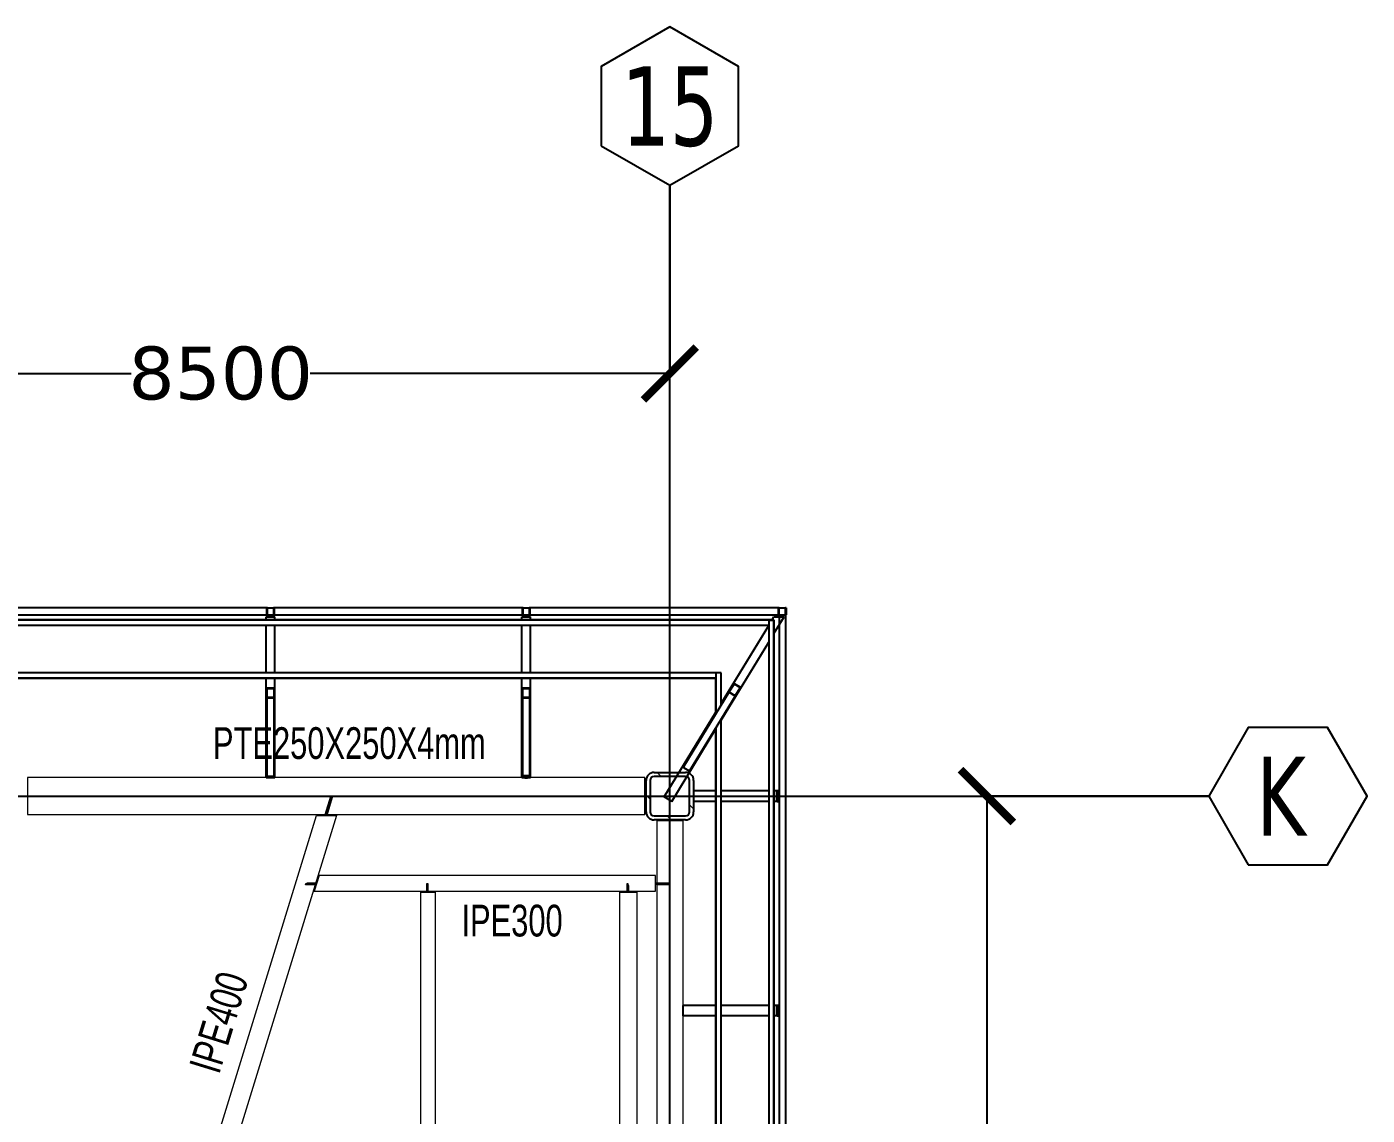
# Model space of a CAD drawing. Header units: millimetres. Extents: x -6598 to 74598, y -11659 to 33736.
# Drawn here: x 61915 to 74598, y 22481 to 32781 of the extents above; entities that cross this region are included whole.
import ezdxf
from ezdxf.enums import TextEntityAlignment as Align

# ---------------------------------------------------------------- set-up
doc = ezdxf.new("R2010")
doc.units = ezdxf.units.MM
for name, color, linetype, lineweight in [('0-1', 250, 'Continuous', 5), ('E_B_PLACA-1', 10, 'Continuous', 25), ('E_B_PLACA-2', 31, 'Continuous', 25), ('E_COLUMNAS-1', 31, 'Continuous', 25), ('E_COLUMNAS-2', 1, 'Continuous', 25), ('E_COLUMNAS-3', 1, 'Continuous', 35), ('E_TEXTO', 3, 'Continuous', 9), ('E_VIGAS-1', 31, 'Continuous', 25), ('E_VIGAS-2', 10, 'Continuous', 25), ('HCB-VIGAS', 4, 'Continuous', 15), ('S-COLS-HDLN-1', 52, 'Continuous', 9)]:
    doc.layers.add(name, color=color, linetype=linetype, lineweight=lineweight)
for name, color, linetype in [('COTAS', 8, 'Continuous'), ('HCB-EJES', 1, 'Continuous'), ('HCB-ROTULOS', 2, 'Continuous')]:
    doc.layers.add(name, color=color, linetype=linetype)
doc.styles.add('Arial Narrow_1', font='', dxfattribs={"width": 0.85, "height": 0.3})
doc.styles.add('ROMANT', font='romant.shx', dxfattribs={"width": 0.8})
doc.styles.add('VERDANA', font='verdana.ttf')
doc.styles.get('Arial Narrow_1').set_extended_font_data('Arial Narrow')
doc.dimstyles.new('1.125', dxfattribs={"dimscale": 0, "dimtxt": 500, "dimasz": 500, "dimexe": 4, "dimexo": 4, "dimgap": 15, "dimtad": 0, "dimdec": 0, "dimzin": 4, "dimdsep": 46, "dimtxsty": 'ROMANT', "dimblk": 'ARCHTICK', "dimcen": -10, "dimclrd": 256, "dimclrt": 3, "dimadec": 0, "dimazin": 0, "dimtfac": 1, "dimtdec": 0, "dimtix": 1, "dimtmove": 0, "dimatfit": 0, "dimldrblk": 'OBLIQUE', "dimfxl": 0.05, "dimtolj": 1, "dimtzin": 0, "dimarcsym": 0})

# ---------------------------------------------------------------- blocks, each defined once
blk = doc.blocks.new('EST_SFM_VIGA-METALICA-SECCION-C - EST_SFM_VIGA-METALICA-UPN160-1606674-_34_00m_N_E_-NIVEL-9 DOC')
at = {"layer": 'E_VIGAS-1'}
for p, q in [((30.113, 0.018), (-30.274, 0.018)), ((32.533, 0.018), (30.171, 0.018)), ((34.956, 0.018), (32.591, 0.018)), ((35.021, 0.018), (35.016, 0.018)), ((35.021, 0.018), (35.021, -0.047)), ((-30.269, -0.047), (30.107, -0.047)), ((30.109, -0.047), (30.175, -0.047)), ((30.176, -0.047), (32.527, -0.047)), ((32.529, -0.047), (32.595, -0.047)), ((32.596, -0.047), (34.951, -0.047)), ((34.952, -0.047), (35.018, -0.047))]:
    blk.add_line(p, q, dxfattribs=at)
blk = doc.blocks.new('EST_SFM_VIGA-METALICA-SECCION-C - EST_SFM_VIGA-METALICA-UPN100-1529792-_34_00m_N_E_-NIVEL-9 DOC')
at = {"layer": 'E_VIGAS-2'}
for p, q in [((-13.568, -0.018), (-13.568, 0.032)), ((-13.263, 0.032), (-13.567, 0.032)), ((13.831, 0.032), (-13.129, 0.032)), ((-13.568, -0.018), (-13.181, -0.018)), ((-13.047, -0.018), (13.749, -0.018))]:
    blk.add_line(p, q, dxfattribs=at)
blk = doc.blocks.new('EST_SFM_VIGA-METALICA-SECCION-C - EST_SFM_VIGA-METALICA-UPN100-1530878-_34_00m_N_E_-NIVEL-9 DOC')
at = {"layer": 'E_VIGAS-2'}
for p, q in [((-14.294, -0.032), (-14.294, 0.018)), ((14.54, 0.018), (-14.294, 0.018)), ((-14.294, -0.032), (14.54, -0.032))]:
    blk.add_line(p, q, dxfattribs=at)
blk = doc.blocks.new('EST_SFM_VIGA-METALICA-SECCION-C - EST_SFM_VIGA-METALICA-UPN160-1529890-_34_00m_N_E_-NIVEL-9 DOC')
at = {"layer": 'E_VIGAS-1'}
for p, q in [((14.442, 0.018), (-14.49, 0.018)), ((-14.49, -0.047), (-14.49, 0.016)), ((-14.49, -0.047), (-14.487, -0.047)), ((-14.485, -0.047), (14.437, -0.047))]:
    blk.add_line(p, q, dxfattribs=at)
blk = doc.blocks.new('EST_SFM_VIGA-METALICA-SECCION-C - EST_SFM_VIGA-METALICA-UPN100-1526554-_34_00m_N_E_-NIVEL-9 DOC')
at = {"layer": 'E_VIGAS-2'}
for p, q in [((34.942, 0.018), (-34.929, 0.018)), ((34.942, 0.018), (34.942, -0.032)), ((-34.929, -0.032), (34.942, -0.032))]:
    blk.add_line(p, q, dxfattribs=at)
blk = doc.blocks.new('EST_SFM_VIGA-METALICA-SECCION-C - EST_SFM_VIGA-METALICA-UPN100-1526616-_34_00m_N_E_-NIVEL-9 DOC')
at = {"layer": 'E_VIGAS-2'}
for p, q in [((34.044, 0.032), (-34.827, 0.032)), ((34.044, 0.032), (34.044, -0.018)), ((-34.827, -0.018), (34.044, -0.018))]:
    blk.add_line(p, q, dxfattribs=at)
blk = doc.blocks.new('EST_SCM_COLUMNA-METALICA-SECCION-CUADRADA - EST_SCM_COLUMNA-TUBULAR-CUADRADA_PTEØ_70x70 e_3mm-1574201-_34_00m_N_E_-NIVEL-9 DOC')
at = {"layer": 'E_COLUMNAS-1'}
for p, q in [((-0.035, -0.029), (-0.035, 0.029)), ((-0.032, 0.029), (-0.032, -0.029)), ((-0.029, 0.035), (0.029, 0.035)), ((0.029, 0.032), (-0.029, 0.032)), ((0.032, -0.029), (0.032, 0.029)), ((0.035, 0.029), (0.035, -0.029)), ((-0.029, -0.032), (0.029, -0.032)), ((0.029, -0.035), (-0.029, -0.035))]:
    blk.add_line(p, q, dxfattribs=at)
for centre, radius, start, end in [((-0.029, 0.029), 0.006, 90, 180), ((-0.029, 0.029), 0.006, 90, 170), ((-0.029, 0.029), 0.003, 90, 180), ((-0.029, 0.029), 0.003, 90, 150), ((0.029, 0.029), 0.006, 0, 90), ((0.029, 0.029), 0.006, 10, 90), ((0.029, 0.029), 0.003, 0, 90), ((0.029, 0.029), 0.003, 30, 90), ((-0.029, -0.029), 0.006, 180, 270), ((-0.029, -0.029), 0.003, 180, 270), ((0.029, -0.029), 0.006, 270, 0), ((0.029, -0.029), 0.003, 270, 360)]:
    blk.add_arc(centre, radius, start, end, dxfattribs=at)
blk = doc.blocks.new('EST_SCM_COLUMNA-METALICA-SECCION-CUADRADA - EST_SCM_COLUMNA-TUBULAR-CUADRADA_PTEØ_70x70 e_3mm-V7-_34_00m_N_E_-NIVEL-9 DOC')
at = {"layer": 'E_COLUMNAS-1'}
for p, q in [((-0.035, -0.029), (-0.035, 0.029)), ((-0.032, 0.029), (-0.032, -0.029)), ((-0.029, 0.035), (0.029, 0.035)), ((0.029, 0.032), (-0.029, 0.032)), ((0.032, -0.029), (0.032, 0.029)), ((0.035, 0.029), (0.035, -0.029)), ((-0.029, -0.032), (0.029, -0.032)), ((0.029, -0.035), (-0.029, -0.035))]:
    blk.add_line(p, q, dxfattribs=at)
for centre, radius, start, end in [((-0.029, 0.029), 0.006, 90, 180), ((-0.029, 0.029), 0.003, 90, 180), ((0.029, 0.029), 0.006, 0, 90), ((0.029, 0.029), 0.003, 0, 90), ((0.029, 0.029), 0.006, 10, 80), ((0.029, 0.029), 0.003, 30, 60), ((-0.029, -0.029), 0.006, 180, 270), ((-0.029, -0.029), 0.003, 180, 270), ((0.029, -0.029), 0.006, 270, 0), ((0.029, -0.029), 0.003, 270, 360)]:
    blk.add_arc(centre, radius, start, end, dxfattribs=at)
blk = doc.blocks.new('DCTIB_CNI_EST_MOD-1A-FAC_0001_rvt-1-_34_00m_N_E_-NIVEL-9 DOC')
at = {"layer": 'E_B_PLACA-1'}
for p, q in [((-75.147, 167.83), (-5.177, 167.83)), ((-5.177, 167.83), (-5.177, 138.995)), ((-5.727, 167.28), (-74.597, 167.28)), ((-5.727, 166.944), (-5.727, 167.28)), ((-5.727, 140.014), (-5.727, 166.81))]:
    blk.add_line(p, q, dxfattribs=at)
at = {"layer": 'E_B_PLACA-2'}
for p, q in [((-5.177, 167.83), (-75.147, 167.83)), ((-5.177, 138.995), (-5.177, 167.83)), ((-74.597, 167.28), (-5.727, 167.28)), ((-5.727, 167.28), (-5.727, 166.944)), ((-5.727, 166.81), (-5.727, 140.014))]:
    blk.add_line(p, q, dxfattribs=at)
at = {"layer": 'E_COLUMNAS-1'}
for centre, radius, start, end in [((-9.971, 167.879), 0.006, 190, 270), ((-9.971, 167.879), 0.006, 190, 270), ((-9.971, 167.879), 0.003, 210, 270), ((-9.971, 167.879), 0.003, 210, 270), ((-9.913, 167.879), 0.006, 270, 350), ((-9.913, 167.879), 0.006, 270, 350), ((-9.913, 167.879), 0.003, 270, 330), ((-9.913, 167.879), 0.003, 270, 330), ((-7.551, 167.879), 0.006, 190, 270), ((-7.551, 167.879), 0.006, 190, 270), ((-7.551, 167.879), 0.003, 210, 270), ((-7.551, 167.879), 0.003, 210, 270), ((-7.493, 167.879), 0.006, 270, 350), ((-7.493, 167.879), 0.006, 270, 350), ((-7.493, 167.879), 0.003, 270, 330), ((-7.493, 167.879), 0.003, 270, 330), ((-5.128, 167.879), 0.006, 190, 260), ((-5.128, 167.879), 0.006, 190, 260), ((-5.128, 167.879), 0.003, 210, 240), ((-5.128, 167.879), 0.003, 210, 240)]:
    blk.add_arc(centre, radius, start, end, dxfattribs=at)
at = {"layer": 'E_VIGAS-1'}
for p, q in [((-9.983, 167.859), (-9.955, 167.859)), ((-9.983, 167.858), (-9.983, 167.859)), ((-9.983, 167.858), (-9.901, 167.858)), ((-9.901, 167.858), (-9.983, 167.858)), ((-9.983, 167.83), (-9.983, 167.858)), ((-9.945, 167.876), (-9.945, 167.878)), ((-9.945, 167.864), (-9.945, 167.873)), ((-9.945, 167.859), (-9.945, 167.864)), ((-9.94, 167.878), (-9.94, 167.876)), ((-9.94, 167.873), (-9.94, 167.864)), ((-9.94, 167.864), (-9.94, 167.859)), ((-9.929, 167.859), (-9.901, 167.859)), ((-9.901, 167.859), (-9.901, 167.858)), ((-9.901, 167.83), (-9.901, 167.858)), ((-7.535, 167.859), (-7.563, 167.859)), ((-7.563, 167.859), (-7.535, 167.859)), ((-7.563, 167.858), (-7.563, 167.859)), ((-7.563, 167.858), (-7.481, 167.858)), ((-7.481, 167.858), (-7.563, 167.858)), ((-7.563, 167.83), (-7.563, 167.858)), ((-7.525, 167.876), (-7.525, 167.878)), ((-7.525, 167.864), (-7.525, 167.873)), ((-7.525, 167.859), (-7.525, 167.864)), ((-7.52, 167.878), (-7.52, 167.876)), ((-7.52, 167.873), (-7.52, 167.864)), ((-7.52, 167.864), (-7.52, 167.859)), ((-7.509, 167.859), (-7.481, 167.859)), ((-7.481, 167.859), (-7.509, 167.859)), ((-7.481, 167.859), (-7.481, 167.858)), ((-7.481, 167.83), (-7.481, 167.858)), ((-5.194, 167.83), (-5.177, 167.858)), ((-5.177, 167.859), (-5.144, 167.859)), ((-5.177, 167.858), (-5.081, 167.858)), ((-5.081, 167.858), (-5.177, 167.858)), ((-5.177, 167.701), (-5.081, 167.858)), ((-5.158, 167.878), (-5.17, 167.859)), ((-5.153, 167.873), (-5.153, 167.875)), ((-5.151, 167.868), (-5.152, 167.87)), ((-5.149, 167.864), (-5.15, 167.865)), ((-5.132, 167.859), (-5.129, 167.863)), ((-9.983, 166.337), (-9.983, 167.28)), ((-9.977, 167.18), (-9.977, 167.098)), ((-9.976, 167.18), (-9.976, 167.172)), ((-9.976, 167.098), (-9.976, 167.18)), ((-9.91, 167.184), (-9.974, 167.184)), ((-9.974, 167.182), (-9.91, 167.182)), ((-9.909, 167.172), (-9.909, 167.18)), ((-9.909, 167.18), (-9.909, 167.098)), ((-9.907, 167.098), (-9.907, 167.18)), ((-9.901, 166.337), (-9.901, 167.28)), ((-7.563, 166.337), (-7.563, 167.28)), ((-7.557, 167.18), (-7.557, 167.098)), ((-7.556, 167.18), (-7.556, 167.172)), ((-7.556, 167.098), (-7.556, 167.18)), ((-7.49, 167.184), (-7.554, 167.184)), ((-7.554, 167.182), (-7.49, 167.182)), ((-7.489, 167.172), (-7.489, 167.18)), ((-7.489, 167.18), (-7.489, 167.098)), ((-7.487, 167.098), (-7.487, 167.18)), ((-7.481, 166.337), (-7.481, 167.28)), ((-5.556, 167.224), (-5.602, 167.15)), ((-5.6, 167.149), (-5.555, 167.223)), ((-5.555, 167.223), (-5.56, 167.216)), ((-5.553, 167.224), (-5.498, 167.191)), ((-5.497, 167.193), (-5.552, 167.226)), ((-5.498, 167.188), (-5.543, 167.114)), ((-5.542, 167.113), (-5.497, 167.188)), ((-5.502, 167.181), (-5.498, 167.188)), ((-9.977, 167.098), (-9.977, 166.357)), ((-9.976, 167.098), (-9.976, 167.094)), ((-9.91, 167.096), (-9.974, 167.096)), ((-9.974, 167.094), (-9.91, 167.094)), ((-9.909, 167.094), (-9.909, 167.098)), ((-9.907, 166.357), (-9.907, 167.098)), ((-7.557, 167.098), (-7.557, 166.361)), ((-7.556, 167.098), (-7.556, 167.094)), ((-7.49, 167.096), (-7.554, 167.096)), ((-7.554, 167.094), (-7.49, 167.094)), ((-7.489, 167.094), (-7.489, 167.098)), ((-7.487, 166.361), (-7.487, 167.098)), ((-5.602, 167.15), (-6.034, 166.44)), ((-5.974, 166.404), (-5.542, 167.113)), ((-5.6, 167.149), (-5.602, 167.146)), ((-5.601, 167.145), (-5.547, 167.111)), ((-5.545, 167.113), (-5.6, 167.146)), ((-5.545, 167.111), (-5.543, 167.114)), ((-6.215, 166.155), (-5.727, 166.956)), ((-6.145, 166.112), (-5.727, 166.798)), ((-6.033, 166.435), (-5.979, 166.402)), ((-9.901, 166.337), (-9.983, 166.337)), ((-9.974, 166.353), (-9.91, 166.353)), ((-7.481, 166.337), (-7.563, 166.337)), ((-7.535, 166.337), (-7.563, 166.337)), ((-7.554, 166.357), (-7.49, 166.357)), ((-7.525, 166.337), (-7.519, 166.337)), ((-7.525, 166.337), (-7.525, 166.337)), ((-7.52, 166.337), (-7.52, 166.337)), ((-7.481, 166.337), (-7.509, 166.337)), ((-6.145, 166.112), (-6.215, 166.155)), ((-5.934, 166.112), (-5.934, 166.212)), ((-5.727, 166.212), (-5.934, 166.212)), ((-5.149, 166.212), (-5.177, 166.212)), ((-5.149, 166.212), (-5.149, 166.112)), ((-5.149, 166.112), (-5.149, 166.212)), ((-5.149, 166.212), (-5.148, 166.212)), ((-5.148, 166.212), (-5.148, 166.175)), ((-5.129, 166.212), (-5.148, 166.212)), ((-5.148, 166.165), (-5.143, 166.165)), ((-5.143, 166.165), (-5.148, 166.165)), ((-5.148, 166.165), (-5.143, 166.165)), ((-5.143, 166.16), (-5.148, 166.16)), ((-5.143, 166.16), (-5.148, 166.16)), ((-5.148, 166.16), (-5.143, 166.16)), ((-5.143, 166.165), (-5.129, 166.165)), ((-5.129, 166.16), (-5.143, 166.16)), ((-5.727, 166.112), (-5.934, 166.112)), ((-5.149, 166.112), (-5.177, 166.112)), ((-5.148, 166.112), (-5.149, 166.112)), ((-5.148, 166.15), (-5.148, 166.112)), ((-5.148, 166.112), (-5.129, 166.112)), ((-6.037, 164.082), (-6.037, 164.182)), ((-5.727, 164.182), (-6.037, 164.182)), ((-5.149, 164.182), (-5.177, 164.182)), ((-5.149, 164.182), (-5.149, 164.082)), ((-5.149, 164.082), (-5.149, 164.182)), ((-5.149, 164.182), (-5.148, 164.182)), ((-5.148, 164.182), (-5.148, 164.145)), ((-5.129, 164.182), (-5.148, 164.182)), ((-5.148, 164.135), (-5.143, 164.135)), ((-5.143, 164.135), (-5.148, 164.135)), ((-5.148, 164.135), (-5.143, 164.135)), ((-5.143, 164.13), (-5.148, 164.13)), ((-5.143, 164.13), (-5.148, 164.13)), ((-5.148, 164.13), (-5.143, 164.13)), ((-5.143, 164.135), (-5.129, 164.135)), ((-5.129, 164.13), (-5.143, 164.13)), ((-5.727, 164.082), (-6.037, 164.082)), ((-5.149, 164.082), (-5.177, 164.082)), ((-5.148, 164.082), (-5.149, 164.082)), ((-5.148, 164.12), (-5.148, 164.082)), ((-5.148, 164.082), (-5.129, 164.082))]:
    blk.add_line(p, q, dxfattribs=at)
at = {"layer": 'E_VIGAS-1', "flags": 128}
for points in [[(-5.177, 167.858), (-5.177, 167.858), (-5.177, 167.859)], [(-5.144, 167.859), (-5.146, 167.861), (-5.149, 167.864), (-5.152, 167.869), (-5.153, 167.874), (-5.154, 167.878)], [(-9.974, 167.184), (-9.975, 167.184), (-9.975, 167.184), (-9.976, 167.183), (-9.976, 167.183), (-9.977, 167.182), (-9.977, 167.181), (-9.977, 167.18)], [(-9.976, 167.18), (-9.976, 167.181), (-9.975, 167.181), (-9.975, 167.182), (-9.975, 167.182), (-9.975, 167.182), (-9.974, 167.182), (-9.974, 167.182)], [(-9.907, 167.18), (-9.907, 167.181), (-9.907, 167.182), (-9.908, 167.183), (-9.908, 167.183), (-9.909, 167.184), (-9.909, 167.184), (-9.91, 167.184)], [(-9.91, 167.182), (-9.91, 167.182), (-9.909, 167.182), (-9.909, 167.182), (-9.909, 167.182), (-9.909, 167.181), (-9.909, 167.181), (-9.909, 167.18)], [(-7.554, 167.184), (-7.555, 167.184), (-7.555, 167.184), (-7.556, 167.183), (-7.556, 167.183), (-7.557, 167.182), (-7.557, 167.181), (-7.557, 167.18)], [(-7.556, 167.18), (-7.556, 167.181), (-7.555, 167.181), (-7.555, 167.182), (-7.555, 167.182), (-7.555, 167.182), (-7.554, 167.182), (-7.554, 167.182)], [(-7.487, 167.18), (-7.487, 167.181), (-7.487, 167.182), (-7.488, 167.183), (-7.488, 167.183), (-7.489, 167.184), (-7.489, 167.184), (-7.49, 167.184)], [(-7.49, 167.182), (-7.49, 167.182), (-7.489, 167.182), (-7.489, 167.182), (-7.489, 167.182), (-7.489, 167.181), (-7.489, 167.181), (-7.489, 167.18)], [(-5.552, 167.226), (-5.552, 167.226), (-5.553, 167.226), (-5.554, 167.226), (-5.555, 167.226), (-5.555, 167.225), (-5.556, 167.225), (-5.556, 167.224)], [(-5.555, 167.223), (-5.555, 167.224), (-5.555, 167.224), (-5.554, 167.224), (-5.554, 167.224), (-5.554, 167.224), (-5.553, 167.224), (-5.553, 167.224), (-5.553, 167.224)], [(-5.498, 167.191), (-5.498, 167.191), (-5.498, 167.19), (-5.498, 167.19), (-5.498, 167.19), (-5.498, 167.189), (-5.498, 167.189), (-5.498, 167.188)], [(-5.497, 167.188), (-5.496, 167.188), (-5.496, 167.189), (-5.496, 167.19), (-5.496, 167.191), (-5.496, 167.192), (-5.497, 167.192), (-5.497, 167.193)], [(-9.977, 167.098), (-9.977, 167.097), (-9.977, 167.096), (-9.976, 167.095), (-9.976, 167.095), (-9.975, 167.094), (-9.975, 167.094), (-9.974, 167.094)], [(-9.974, 167.096), (-9.974, 167.096), (-9.975, 167.096), (-9.975, 167.096), (-9.975, 167.096), (-9.975, 167.097), (-9.976, 167.097), (-9.976, 167.098)], [(-9.91, 167.094), (-9.909, 167.094), (-9.909, 167.094), (-9.908, 167.095), (-9.908, 167.095), (-9.907, 167.096), (-9.907, 167.097), (-9.907, 167.098)], [(-9.909, 167.098), (-9.909, 167.097), (-9.909, 167.097), (-9.909, 167.096), (-9.909, 167.096), (-9.909, 167.096), (-9.91, 167.096), (-9.91, 167.096)], [(-7.557, 167.098), (-7.557, 167.097), (-7.557, 167.096), (-7.556, 167.095), (-7.556, 167.095), (-7.555, 167.094), (-7.555, 167.094), (-7.554, 167.094)], [(-7.554, 167.096), (-7.554, 167.096), (-7.555, 167.096), (-7.555, 167.096), (-7.555, 167.096), (-7.555, 167.097), (-7.556, 167.097), (-7.556, 167.098)], [(-7.49, 167.094), (-7.489, 167.094), (-7.489, 167.094), (-7.488, 167.095), (-7.488, 167.095), (-7.487, 167.096), (-7.487, 167.097), (-7.487, 167.098)], [(-7.489, 167.098), (-7.489, 167.097), (-7.489, 167.097), (-7.489, 167.096), (-7.489, 167.096), (-7.489, 167.096), (-7.49, 167.096), (-7.49, 167.096)], [(-5.602, 167.15), (-5.602, 167.149), (-5.602, 167.148), (-5.602, 167.147), (-5.602, 167.146), (-5.602, 167.146), (-5.602, 167.145), (-5.601, 167.145)], [(-5.6, 167.146), (-5.6, 167.147), (-5.601, 167.147), (-5.601, 167.147), (-5.601, 167.148), (-5.601, 167.148), (-5.601, 167.149), (-5.6, 167.149)], [(-5.547, 167.111), (-5.546, 167.111), (-5.545, 167.111), (-5.544, 167.111), (-5.544, 167.112), (-5.543, 167.112), (-5.542, 167.113), (-5.542, 167.113)], [(-5.543, 167.114), (-5.543, 167.114), (-5.544, 167.113), (-5.544, 167.113), (-5.544, 167.113), (-5.545, 167.113), (-5.545, 167.113), (-5.545, 167.113)], [(-6.034, 166.44), (-6.034, 166.44), (-6.034, 166.439), (-6.034, 166.438), (-6.034, 166.437), (-6.034, 166.436), (-6.034, 166.436), (-6.033, 166.435)], [(-9.977, 166.357), (-9.977, 166.356), (-9.977, 166.355), (-9.976, 166.355), (-9.976, 166.354), (-9.975, 166.354), (-9.975, 166.353), (-9.974, 166.353)], [(-9.91, 166.353), (-9.909, 166.353), (-9.909, 166.354), (-9.908, 166.354), (-9.908, 166.355), (-9.907, 166.355), (-9.907, 166.356), (-9.907, 166.357)], [(-7.557, 166.361), (-7.557, 166.36), (-7.557, 166.359), (-7.556, 166.359), (-7.556, 166.358), (-7.555, 166.358), (-7.555, 166.357), (-7.554, 166.357)], [(-7.49, 166.357), (-7.489, 166.357), (-7.489, 166.358), (-7.488, 166.358), (-7.488, 166.359), (-7.487, 166.359), (-7.487, 166.36), (-7.487, 166.361)], [(-5.979, 166.402), (-5.978, 166.402), (-5.977, 166.402), (-5.977, 166.402), (-5.976, 166.402), (-5.975, 166.403), (-5.974, 166.403), (-5.974, 166.404)]]:
    blk.add_lwpolyline(points, dxfattribs=at)
at = {"layer": 'E_VIGAS-1'}
for centre, start_param, end_param in [((-7.535, 166.337), 4.712389, 6.283185), ((-7.535, 166.337), 0.785398, 1.308997), ((-7.535, 166.337), 0, 0.523599), ((-7.509, 166.337), 3.141593, 4.712389), ((-7.509, 166.337), 2.617994, 3.141593), ((-7.509, 166.337), 1.832596, 2.356194)]:
    blk.add_ellipse(centre, major_axis=(0.0107, 0), ratio=0.003149, start_param=start_param, end_param=end_param, dxfattribs=at)
for points, knots in [([(-9.945, 167.864), (-9.945, 167.863), (-9.945, 167.862), (-9.947, 167.86), (-9.948, 167.86), (-9.95, 167.859), (-9.951, 167.859), (-9.952, 167.859), (-9.954, 167.859), (-9.955, 167.859)], [0, 0, 0, 0, 0.285714, 0.428571, 0.571429, 0.678571, 0.732143, 0.785714, 1, 1, 1, 1]), ([(-9.955, 167.859), (-9.954, 167.859), (-9.953, 167.859), (-9.95, 167.859), (-9.948, 167.86), (-9.946, 167.86), (-9.945, 167.862), (-9.945, 167.863), (-9.945, 167.864)], [0, 0, 0, 0, 0.142857, 0.285714, 0.428571, 0.571429, 0.785714, 1, 1, 1, 1]), ([(-9.94, 167.864), (-9.94, 167.863), (-9.939, 167.862), (-9.938, 167.86), (-9.936, 167.86), (-9.935, 167.859), (-9.934, 167.859), (-9.932, 167.859), (-9.93, 167.859), (-9.929, 167.859)], [0, 0, 0, 0, 0.285714, 0.428571, 0.571429, 0.678571, 0.732143, 0.785714, 1, 1, 1, 1]), ([(-9.929, 167.859), (-9.93, 167.859), (-9.931, 167.859), (-9.934, 167.859), (-9.936, 167.86), (-9.938, 167.86), (-9.939, 167.862), (-9.94, 167.863), (-9.94, 167.864)], [0, 0, 0, 0, 0.142857, 0.285714, 0.428571, 0.571429, 0.785714, 1, 1, 1, 1]), ([(-7.525, 167.864), (-7.525, 167.863), (-7.525, 167.862), (-7.527, 167.86), (-7.528, 167.86), (-7.53, 167.859), (-7.531, 167.859), (-7.532, 167.859), (-7.534, 167.859), (-7.535, 167.859)], [0, 0, 0, 0, 0.285714, 0.428571, 0.571429, 0.678571, 0.732143, 0.785714, 1, 1, 1, 1]), ([(-7.535, 167.859), (-7.534, 167.859), (-7.533, 167.859), (-7.53, 167.859), (-7.528, 167.859), (-7.526, 167.86), (-7.525, 167.862), (-7.525, 167.863), (-7.525, 167.864)], [0, 0, 0, 0, 0.142857, 0.285714, 0.428571, 0.571429, 0.785714, 1, 1, 1, 1]), ([(-7.52, 167.864), (-7.52, 167.863), (-7.519, 167.861), (-7.518, 167.86), (-7.516, 167.86), (-7.515, 167.859), (-7.514, 167.859), (-7.512, 167.859), (-7.51, 167.859), (-7.509, 167.859)], [0, 0, 0, 0, 0.285714, 0.428571, 0.571429, 0.678571, 0.732143, 0.785714, 1, 1, 1, 1]), ([(-7.509, 167.859), (-7.51, 167.859), (-7.511, 167.859), (-7.514, 167.859), (-7.516, 167.86), (-7.518, 167.86), (-7.519, 167.862), (-7.52, 167.863), (-7.52, 167.864)], [0, 0, 0, 0, 0.142857, 0.285714, 0.428571, 0.571429, 0.785714, 1, 1, 1, 1]), ([(-5.129, 167.864), (-5.129, 167.863), (-5.131, 167.861), (-5.135, 167.86), (-5.14, 167.859), (-5.143, 167.859), (-5.144, 167.859)], [0, 0, 0, 0, 0.285714, 0.571429, 0.785714, 1, 1, 1, 1]), ([(-5.144, 167.859), (-5.143, 167.859), (-5.141, 167.859), (-5.137, 167.859), (-5.134, 167.86), (-5.13, 167.862), (-5.129, 167.863), (-5.129, 167.864)], [0, 0, 0, 0, 0.142857, 0.285714, 0.571429, 0.785714, 1, 1, 1, 1]), ([(-5.148, 166.175), (-5.148, 166.174), (-5.148, 166.173), (-5.147, 166.17), (-5.147, 166.169), (-5.146, 166.167), (-5.145, 166.165), (-5.143, 166.165), (-5.143, 166.165)], [0, 0, 0, 0, 0.142857, 0.285714, 0.428571, 0.571429, 0.785714, 1, 1, 1, 1]), ([(-5.143, 166.16), (-5.143, 166.16), (-5.144, 166.159), (-5.145, 166.159), (-5.146, 166.158), (-5.147, 166.156), (-5.147, 166.155), (-5.147, 166.154), (-5.148, 166.152), (-5.148, 166.151), (-5.148, 166.15)], [0, 0, 0, 0, 0.142857, 0.285714, 0.428571, 0.571429, 0.678571, 0.732143, 0.785714, 1, 1, 1, 1]), ([(-5.148, 164.145), (-5.148, 164.144), (-5.148, 164.143), (-5.147, 164.14), (-5.147, 164.139), (-5.146, 164.137), (-5.145, 164.136), (-5.143, 164.135), (-5.143, 164.135)], [0, 0, 0, 0, 0.142857, 0.285714, 0.428571, 0.571429, 0.785714, 1, 1, 1, 1]), ([(-5.143, 164.13), (-5.143, 164.13), (-5.144, 164.13), (-5.145, 164.129), (-5.146, 164.128), (-5.147, 164.126), (-5.147, 164.125), (-5.147, 164.124), (-5.148, 164.122), (-5.148, 164.121), (-5.148, 164.12)], [0, 0, 0, 0, 0.142857, 0.285714, 0.428571, 0.571429, 0.678571, 0.732143, 0.785714, 1, 1, 1, 1])]:
    blk.add_open_spline(points, degree=3, knots=knots, dxfattribs=at)
at = {"layer": 'E_VIGAS-2'}
for p, q in [((-9.983, 167.33), (-9.983, 167.78)), ((-9.901, 167.33), (-9.901, 167.78)), ((-7.563, 167.33), (-7.563, 167.78)), ((-7.481, 167.33), (-7.481, 167.78)), ((-5.677, 167.038), (-5.227, 167.777)), ((-5.677, 166.88), (-5.227, 167.619)), ((-5.227, 166.212), (-5.677, 166.212)), ((-5.227, 166.112), (-5.677, 166.112)), ((-5.227, 164.182), (-5.677, 164.182)), ((-5.227, 164.082), (-5.677, 164.082))]:
    blk.add_line(p, q, dxfattribs=at)
at = {"layer": 'E_COLUMNAS-1', "rotation": 180}
for name, p in [('EST_SCM_COLUMNA-METALICA-SECCION-CUADRADA - EST_SCM_COLUMNA-TUBULAR-CUADRADA_PTEØ_70x70 e_3mm-1574201-_34_00m_N_E_-NIVEL-9 DOC', (-9.942, 167.908)), ('EST_SCM_COLUMNA-METALICA-SECCION-CUADRADA - EST_SCM_COLUMNA-TUBULAR-CUADRADA_PTEØ_70x70 e_3mm-1574201-_34_00m_N_E_-NIVEL-9 DOC', (-7.522, 167.908)), ('EST_SCM_COLUMNA-METALICA-SECCION-CUADRADA - EST_SCM_COLUMNA-TUBULAR-CUADRADA_PTEØ_70x70 e_3mm-V7-_34_00m_N_E_-NIVEL-9 DOC', (-5.099, 167.908))]:
    blk.add_blockref(name, p, dxfattribs=at)
at = {"layer": 'E_VIGAS-1'}
for name, p in [('EST_SFM_VIGA-METALICA-SECCION-C - EST_SFM_VIGA-METALICA-UPN160-1606674-_34_00m_N_E_-NIVEL-9 DOC', (-40.084, 167.925)), ('EST_SFM_VIGA-METALICA-SECCION-C - EST_SFM_VIGA-METALICA-UPN100-1526554-_34_00m_N_E_-NIVEL-9 DOC', (-40.169, 167.812)), ('EST_SFM_VIGA-METALICA-SECCION-C - EST_SFM_VIGA-METALICA-UPN100-1526616-_34_00m_N_E_-NIVEL-9 DOC', (-39.77, 167.298))]:
    blk.add_blockref(name, p, dxfattribs=at)
for name, p, rotation in [('EST_SFM_VIGA-METALICA-SECCION-C - EST_SFM_VIGA-METALICA-UPN100-1530878-_34_00m_N_E_-NIVEL-9 DOC', (-5.195, 153.535), 270), ('EST_SFM_VIGA-METALICA-SECCION-C - EST_SFM_VIGA-METALICA-UPN160-1529890-_34_00m_N_E_-NIVEL-9 DOC', (-5.082, 153.388), 269.9999999999999), ('EST_SFM_VIGA-METALICA-SECCION-C - EST_SFM_VIGA-METALICA-UPN100-1529792-_34_00m_N_E_-NIVEL-9 DOC', (-5.709, 153.763), 270.0000000000001)]:
    blk.add_blockref(name, p, dxfattribs=dict(at, rotation=rotation))
blk = doc.blocks.new('EST_SCM_COLUMNA-METALICA-SECCION-CUADRADA - EST_SCM_COLUMNA-TUBULAR-CUADRADA_ARMADA_450X450X38-2810456-_34_00m_N_E_-NIVEL-9 DOC')
at = {"layer": 'S-COLS-HDLN-1'}
h = blk.add_hatch(dxfattribs=at)
h.set_pattern_fill('FP_14', color=256, style=0, pattern_type=2)
h.set_pattern_definition([(135, (6.162, -166.162), (-0.15909903, -0.15909903), [])])
h.paths.add_polyline_path([(-0.149, -0.225), (0.149, -0.225), (0.178, -0.219), (0.203, -0.203), (0.219, -0.178), (0.225, -0.149), (0.225, 0.149), (0.219, 0.178), (0.203, 0.203), (0.178, 0.219), (0.149, 0.225), (-0.149, 0.225), (-0.181, 0.217), (-0.203, 0.203), (-0.22, 0.174), (-0.225, 0.149), (-0.225, -0.149), (-0.219, -0.178), (-0.203, -0.203), (-0.178, -0.219), (-0.168, -0.221)])
h.paths.add_polyline_path([(0.102, -0.187), (-0.149, -0.187), (-0.168, -0.182), (-0.182, -0.168), (-0.187, -0.149), (-0.187, 0.149), (-0.181, 0.168), (-0.168, 0.182), (-0.149, 0.187), (0.149, 0.187), (0.168, 0.182), (0.182, 0.168), (0.187, 0.149), (0.187, -0.149), (0.182, -0.168), (0.168, -0.182), (0.149, -0.187)])
at = {"layer": 'E_COLUMNAS-2'}
for p, q in [((-0.225, -0.149), (-0.225, 0.149)), ((-0.187, 0.149), (-0.187, -0.149)), ((-0.149, 0.225), (0.149, 0.225)), ((0.149, 0.187), (-0.149, 0.187)), ((0.187, -0.149), (0.187, 0.149)), ((0.225, 0.149), (0.225, -0.149)), ((-0.149, -0.187), (0.149, -0.187)), ((0.149, -0.225), (-0.149, -0.225))]:
    blk.add_line(p, q, dxfattribs=at)
for centre, radius, start, end in [((-0.149, 0.149), 0.076, 90, 180), ((-0.149, 0.149), 0.038, 90, 180), ((0.149, 0.149), 0.076, 0, 90), ((0.149, 0.149), 0.038, 360, 90), ((-0.149, -0.149), 0.076, 180, 270), ((-0.149, -0.149), 0.038, 180, 270), ((0.149, -0.149), 0.038, 270, 360), ((0.149, -0.149), 0.076, 270, 0)]:
    blk.add_arc(centre, radius, start, end, dxfattribs=at)
blk = doc.blocks.new('_ArchTick')
at = {"color": 0, "linetype": 'ByBlock', "const_width": 0.15}
blk.add_lwpolyline([(-0.5, -0.5), (0.5, 0.5)], dxfattribs=at)
blk = doc.blocks.new('*D449')
at = {"layer": 'COTAS', "color": 0, "lineweight": -2, "transparency": 16777216}
for p, q in [((73094, 25500), (70996, 25500)), ((73094, 17000), (70996, 17000))]:
    blk.add_line(p, q, dxfattribs=at)
at = {"layer": 'COTAS', "lineweight": -2, "transparency": 16777216}
for p, q in [((71000, 25500), (71000, 21526)), ((71000, 17000), (71000, 20974))]:
    blk.add_line(p, q, dxfattribs=at)
at = {"layer": 'Defpoints', "color": 0, "transparency": 16777216}
for p in [(71000, 25500), (73098, 25500), (73098, 17000)]:
    blk.add_point(p, dxfattribs=at)
at = {"layer": 'COTAS', "lineweight": -2, "transparency": 16777216, "xscale": 500, "yscale": 500, "zscale": 500}
for p, rotation in [((71000, 25500), 90), ((71000, 17000), 270)]:
    blk.add_blockref('_ArchTick', p, dxfattribs=dict(at, rotation=rotation))
at = {"layer": 'COTAS', "color": 3, "transparency": 16777216, "insert": (71000, 21250), "char_height": 500, "attachment_point": 5, "rotation": 0.01, "style": 'VERDANA'}
blk.add_mtext('\\A1;8500', dxfattribs=at)
blk = doc.blocks.new('_Oblique')
at = {"color": 0, "linetype": 'ByBlock', "lineweight": -2}
blk.add_line((-0.5, -0.5), (0.5, 0.5), dxfattribs=at)
blk = doc.blocks.new('*D463')
at = {"layer": 'COTAS', "color": 0, "lineweight": -2, "transparency": 16777216}
for p, q in [((59500, 31277), (59500, 29496)), ((68000, 31277), (68000, 29496))]:
    blk.add_line(p, q, dxfattribs=at)
at = {"layer": 'COTAS', "lineweight": -2, "transparency": 16777216}
for p, q in [((59500, 29500), (62904, 29500)), ((68000, 29500), (64596, 29500))]:
    blk.add_line(p, q, dxfattribs=at)
at = {"layer": 'Defpoints', "color": 0, "transparency": 16777216}
for p in [(59500, 31281), (68000, 31281), (68000, 29500)]:
    blk.add_point(p, dxfattribs=at)
at = {"layer": 'COTAS', "lineweight": -2, "transparency": 16777216, "xscale": 500, "yscale": 500, "zscale": 500, "rotation": 180}
blk.add_blockref('_ArchTick', (59500, 29500), dxfattribs=at)
at = {"layer": 'COTAS', "lineweight": -2, "transparency": 16777216, "xscale": 500, "yscale": 500, "zscale": 500}
blk.add_blockref('_ArchTick', (68000, 29500), dxfattribs=at)
at = {"layer": 'COTAS', "color": 3, "transparency": 16777216, "insert": (63750, 29500), "char_height": 500, "attachment_point": 5, "style": 'VERDANA'}
blk.add_mtext('\\A1;8500', dxfattribs=at)

msp = doc.modelspace()

# ---------------------------------------------------------------- linework, layer by layer
at = {"layer": 'HCB-EJES'}
for p, q in [((68000.1, -5780.2), (68000.1, 31280.5)), ((-5098.2, 25500), (73098.4, 25500))]:
    msp.add_line(p, q, dxfattribs=at)
at = {"layer": 'HCB-ROTULOS'}
for points in [[(67350.6, 31655.5), (68000.1, 31280.5), (68649.6, 31655.5), (68649.6, 32405.5), (68000.1, 32780.5), (67350.6, 32405.5)], [(73473.4, 24850.5), (74223.4, 24850.5), (74598.4, 25500), (74223.4, 26149.5), (73473.4, 26149.5), (73098.4, 25500)]]:
    msp.add_lwpolyline(points, close=True, dxfattribs=at)
at = {"layer": 'HCB-VIGAS'}
msp.add_line((67865.1, 24600.2), (67865.1, 24750.2), dxfattribs=at)
for points in [[(61922.8, 25325), (67762.4, 25325), (67762.4, 25675), (61922.8, 25675)], [(64792.3, 25500), (64802.4, 25500), (64749.6, 25325), (64739.1, 25325)], [(64753.5, 25315.4), (64746.6, 25315.4), (64799.7, 25490.4), (64806, 25488.5)], [(64844.2, 25315.4), (62436.2, 17479.8), (62248, 17479.8), (64655.9, 25315.4)], [(67875, 235.1), (68125, 236.3), (68125.1, 25266.3), (67875.1, 25265.1)], [(64634.4, 24600.2), (67865.1, 24600.2), (67865.1, 24750.2), (64680.5, 24750.2)], [(64553.7, 24662), (64556.8, 24672.1), (64646.5, 24672), (64643.4, 24662)], [(64658.4, 24678.4), (64656.5, 24672), (64569.4, 24672.1), (64569.4, 24678.3)], [(65706.8, 24671.6), (65696.8, 24671.6), (65696.8, 24600.2), (65706.8, 24600.2)], [(65706.8, 24590.2), (65713.4, 24590.2), (65713.4, 24669.9), (65706.8, 24669.9)], [(67604.1, 24671.6), (67594.1, 24671.6), (67594.1, 24600.2), (67604.1, 24600.2)], [(67604.1, 24590.2), (67611.6, 24590.2), (67611.6, 24654.8), (67604.1, 24654.8)], [(67865.1, 24678.3), (67988.3, 24678.3), (67988.3, 24672.1), (67865.1, 24672.1)], [(67875.1, 24662.1), (67875.1, 24672.1), (68000.1, 24672.1), (68000.1, 24662.1)], [(65642.6, 24590.2), (65777.6, 24590.2), (65777.6, 17480.2), (65642.6, 17480.2)], [(67687.9, 17480.2), (67527.9, 17480.2), (67527.9, 24590.2), (67687.9, 24590.2)]]:
    msp.add_lwpolyline(points, close=True, dxfattribs=at)

# ---------------------------------------------------------------- block references
at = {"layer": '0-1', "xscale": 1000, "yscale": 1000, "zscale": 1000}
msp.add_blockref('DCTIB_CNI_EST_MOD-1A-FAC_0001_rvt-1-_34_00m_N_E_-NIVEL-9 DOC', (74162.2, -140662.4), dxfattribs=at)
at = {"layer": 'E_COLUMNAS-3', "xscale": 1000, "yscale": 1000, "zscale": 1000}
msp.add_blockref('EST_SCM_COLUMNA-METALICA-SECCION-CUADRADA - EST_SCM_COLUMNA-TUBULAR-CUADRADA_ARMADA_450X450X38-2810456-_34_00m_N_E_-NIVEL-9 DOC', (68000.1, 25500), dxfattribs=at)

# ---------------------------------------------------------------- texts
at = {"layer": 'E_TEXTO', "char_height": 300, "attachment_point": 1, "style": 'Arial Narrow_1'}
for s, insert, width in [('PTE250X250X4mm', (63676.2, 26152.2), 3229.999), ('IPE300', (66027.7, 24472.3), 1206.139)]:
    msp.add_mtext(s, dxfattribs=dict(at, insert=insert, width=width))
at = {"layer": 'E_TEXTO', "insert": (63447.1, 22946.4), "char_height": 300, "width": 1206.139, "attachment_point": 1, "rotation": 72.91725, "style": 'Arial Narrow_1'}
msp.add_mtext('IPE400', dxfattribs=at)
at = {"layer": 'HCB-ROTULOS', "color": 4, "style": 'VERDANA', "width": 0.7}
for s, p in [('15', (68000.1, 32030.5)), ('K', (73783.9, 25500))]:
    msp.add_text(s, height=750, dxfattribs=at).set_placement(p, align=Align.MIDDLE_CENTER)

# ---------------------------------------------------------------- dimensions: what is measured, and where the dimension line sits
at = {"layer": 'COTAS'}
dim = msp.add_linear_dim(base=(68000.1, 29500.4), p1=(59500.1, 31280.5), p2=(68000.1, 31280.5), angle=180, dimstyle='1.125', override={"dimscale": 1, "dimtxsty": 'VERDANA'}, dxfattribs=at)
dim.commit()
dim.dimension.update_dxf_attribs({"geometry": '*D463', "text_midpoint": (63750.1, 29500.4)})
dim = msp.add_linear_dim(base=(71000.1, 25500), p1=(73098.4, 17000), p2=(73098.4, 25500), angle=270, dimstyle='1.125', override={"dimscale": 1, "dimtxsty": 'VERDANA'}, dxfattribs=at)
dim.commit()
dim.dimension.update_dxf_attribs({"geometry": '*D449', "text_midpoint": (71000.1, 21250), "text_rotation": 0.01})

doc.saveas('drawing.dxf')
